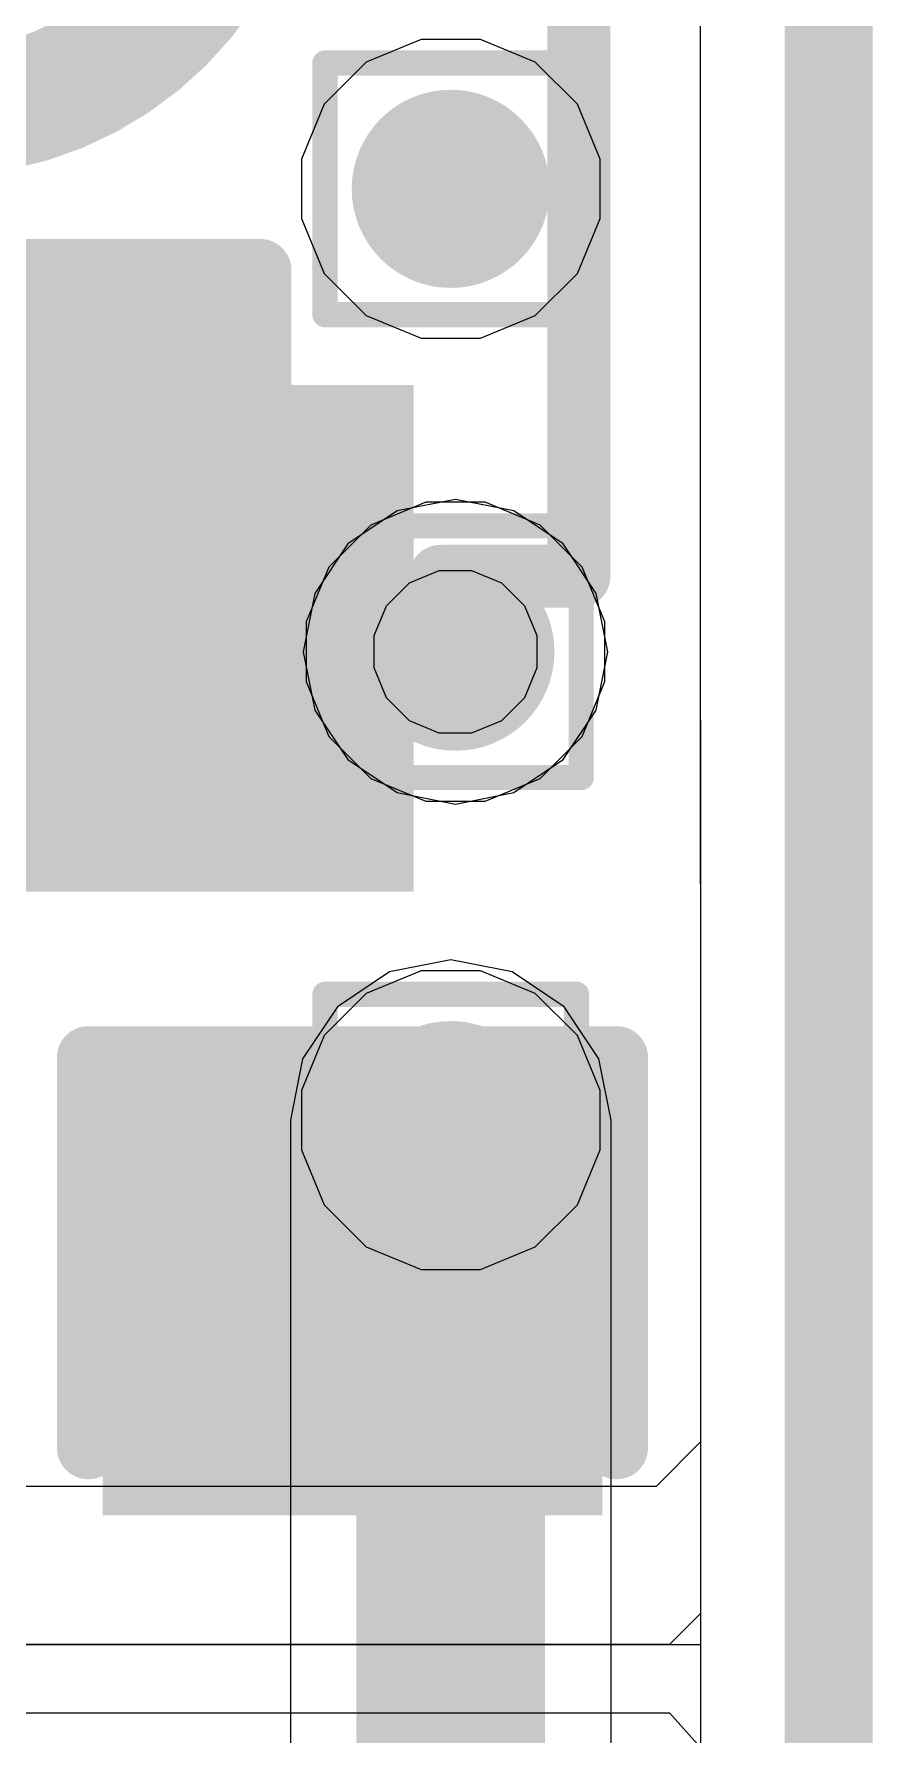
# Model space of a CAD drawing. Header units: inches. Extents: x -6 to 283, y -12 to 154.
# Drawn here: x 81.124 to 82.818, y -1.634 to 1.799 of the extents above; entities that cross this region are included whole.
import ezdxf

# ---------------------------------------------------------------- set-up
doc = ezdxf.new("R2010")
doc.units = ezdxf.units.IN
for name, color, linetype in [('Board Outline', 216, 'Continuous'), ('Bottom Layer', 5, 'Continuous'), ('Bottom Overlay', 54, 'Continuous'), ('Bottom Paste', 16, 'Continuous'), ('Bottom Solder', 6, 'Continuous'), ('Drill Drawing', 1, 'Continuous'), ('GND-1', 16, 'Continuous'), ('GND-2', 90, 'Continuous'), ('GND-3', 216, 'Continuous'), ('GND-4', 54, 'Continuous'), ('PWR-1', 156, 'Continuous'), ('PWR-2', 130, 'Continuous'), ('Signal L1', 76, 'Continuous'), ('Signal L2', 6, 'Continuous'), ('Top Layer', 1, 'Continuous'), ('Top Overlay', 2, 'Continuous'), ('Top Paste', 8, 'Continuous'), ('Top Solder', 216, 'Continuous'), ('Via Holes', 16, 'Continuous')]:
    doc.layers.add(name, color=color, linetype=linetype)

# ---------------------------------------------------------------- blocks, each defined once
blk = doc.blocks.new('B3U_1000P_64')
at = {"layer": 'Top Layer'}
blk.add_hatch(color=1, dxfattribs=at).paths.add_polyline_path([(-2.11, 0.86), (-1.29, 0.86), (-1.29, -0.86), (-2.11, -0.86)])
at = {"layer": 'Top Paste'}
blk.add_hatch(color=8, dxfattribs=at).paths.add_polyline_path([(-2.11, 0.86), (-1.29, 0.86), (-1.29, -0.86), (-2.11, -0.86)])
at = {"layer": 'Top Solder'}
blk.add_hatch(color=216, dxfattribs=at).paths.add_polyline_path([(-2.2116, 0.9616), (-1.1884, 0.9616), (-1.1884, -0.9616), (-2.2116, -0.9616)])
at = {"layer": 'Top Overlay'}
for points in [[(0.6411, 0, 0.254, 0.254, 1), (-0.6411, 0, 0.254, 0.254, 1)], [(-1.6065, -1.016, 0.0635, 0.0635, 1), (-1.5431, -1.016, 0.0635, 0.0635, 1)], [(-1.6065, -1.2954, 0.0635, 0.0635, 1), (-1.5431, -1.2954, 0.0635, 0.0635, 1)], [(-1.6065, -1.2954, 0.0635, 0.0635, 1), (-1.5431, -1.2954, 0.0635, 0.0635, 1)]]:
    blk.add_lwpolyline(points, format="xyseb", close=True, dxfattribs=at)
for points in [[(-1.5748, -1.016, 0.127, 0.127, 0), (-1.5748, -1.2954, 0.127, 0.127, 0)], [(-1.5748, -1.2954, 0.127, 0.127, 0), (1.5748, -1.2954, 0.127, 0.127, 0)]]:
    blk.add_lwpolyline(points, format="xyseb", dxfattribs=at)
blk = doc.blocks.new('R___0603_B_105')
at = {"layer": 'Bottom Layer'}
for points in [[(-1.143, -0.4445), (-1.143, 0.4445), (-0.381, 0.4445), (-0.381, -0.4445)], [(0.381, -0.4445), (0.381, 0.4445), (1.143, 0.4445), (1.143, -0.4445)]]:
    blk.add_hatch(color=5, dxfattribs=at).paths.add_polyline_path(points)
at = {"layer": 'Bottom Paste'}
for points in [[(-1.143, -0.4445), (-1.143, 0.4445), (-0.381, 0.4445), (-0.381, -0.4445)], [(0.381, -0.4445), (0.381, 0.4445), (1.143, 0.4445), (1.143, -0.4445)]]:
    blk.add_hatch(color=16, dxfattribs=at).paths.add_polyline_path(points)
at = {"layer": 'Bottom Solder'}
for points in [[(-1.2446, -0.5461), (-1.2446, 0.5461), (-0.2794, 0.5461), (-0.2794, -0.5461)], [(0.2794, -0.5461), (0.2794, 0.5461), (1.2446, 0.5461), (1.2446, -0.5461)]]:
    blk.add_hatch(color=6, dxfattribs=at).paths.add_polyline_path(points)
at = {"layer": 'Bottom Overlay'}
for points in [[(-1.2192, 0.5334, 0.127, 0.127, 0), (-1.2192, -0.5334, 0.127, 0.127, 0)], [(1.2192, 0.5334, 0.127, 0.127, 0), (-1.2192, 0.5334, 0.127, 0.127, 0)], [(1.2192, -0.5334, 0.127, 0.127, 0), (1.2192, 0.5334, 0.127, 0.127, 0)], [(1.2192, -0.5334, 0.127, 0.127, 0), (-1.2192, -0.5334, 0.127, 0.127, 0)]]:
    blk.add_lwpolyline(points, format="xyseb", dxfattribs=at)
for points in [[(-1.251, 0.5334, 0.0635, 0.0635, 1), (-1.1874, 0.5334, 0.0635, 0.0635, 1)], [(-1.251, 0.5334, 0.0635, 0.0635, 1), (-1.1874, 0.5334, 0.0635, 0.0635, 1)], [(1.1874, 0.5334, 0.0635, 0.0635, 1), (1.251, 0.5334, 0.0635, 0.0635, 1)], [(1.1874, 0.5334, 0.0635, 0.0635, 1), (1.251, 0.5334, 0.0635, 0.0635, 1)], [(-1.251, -0.5334, 0.0635, 0.0635, 1), (-1.1874, -0.5334, 0.0635, 0.0635, 1)], [(-1.251, -0.5334, 0.0635, 0.0635, 1), (-1.1874, -0.5334, 0.0635, 0.0635, 1)], [(1.1875, -0.5334, 0.0635, 0.0635, 1), (1.251, -0.5334, 0.0635, 0.0635, 1)], [(1.1875, -0.5334, 0.0635, 0.0635, 1), (1.251, -0.5334, 0.0635, 0.0635, 1)]]:
    blk.add_lwpolyline(points, format="xyseb", close=True, dxfattribs=at)
blk = doc.blocks.new('C___0603_B_293')
at = {"layer": 'Bottom Layer'}
for points in [[(-1.143, -0.4445), (-1.143, 0.4445), (-0.381, 0.4445), (-0.381, -0.4445)], [(0.381, -0.4445), (0.381, 0.4445), (1.143, 0.4445), (1.143, -0.4445)]]:
    blk.add_hatch(color=5, dxfattribs=at).paths.add_polyline_path(points)
at = {"layer": 'Bottom Paste'}
for points in [[(-1.143, -0.4445), (-1.143, 0.4445), (-0.381, 0.4445), (-0.381, -0.4445)], [(0.381, -0.4445), (0.381, 0.4445), (1.143, 0.4445), (1.143, -0.4445)]]:
    blk.add_hatch(color=16, dxfattribs=at).paths.add_polyline_path(points)
at = {"layer": 'Bottom Solder'}
for points in [[(-1.203, -0.5045), (-1.203, 0.5045), (-0.321, 0.5045), (-0.321, -0.5045)], [(0.321, -0.5045), (0.321, 0.5045), (1.203, 0.5045), (1.203, -0.5045)]]:
    blk.add_hatch(color=6, dxfattribs=at).paths.add_polyline_path(points)
at = {"layer": 'Bottom Overlay'}
for points in [[(-1.2446, 0.5334, 0.127, 0.127, 0), (-1.2446, -0.5334, 0.127, 0.127, 0)], [(-1.2446, 0.5334, 0.127, 0.127, 0), (-0.4572, 0.5334, 0.127, 0.127, 0)], [(0.4572, 0.5334, 0.127, 0.127, 0), (1.2446, 0.5334, 0.127, 0.127, 0)], [(1.2446, 0.5334, 0.127, 0.127, 0), (1.2446, -0.5334, 0.127, 0.127, 0)], [(-1.2446, -0.5334, 0.127, 0.127, 0), (-0.4572, -0.5334, 0.127, 0.127, 0)], [(0.4572, -0.5334, 0.127, 0.127, 0), (1.2446, -0.5334, 0.127, 0.127, 0)]]:
    blk.add_lwpolyline(points, format="xyseb", dxfattribs=at)
for points in [[(-1.2764, 0.5334, 0.0635, 0.0635, 1), (-1.2128, 0.5334, 0.0635, 0.0635, 1)], [(-1.2764, 0.5334, 0.0635, 0.0635, 1), (-1.2128, 0.5334, 0.0635, 0.0635, 1)], [(-0.4889, 0.5334, 0.0635, 0.0635, 1), (-0.4254, 0.5334, 0.0635, 0.0635, 1)], [(0.4255, 0.5334, 0.0635, 0.0635, 1), (0.489, 0.5334, 0.0635, 0.0635, 1)], [(1.2129, 0.5334, 0.0635, 0.0635, 1), (1.2764, 0.5334, 0.0635, 0.0635, 1)], [(1.2129, 0.5334, 0.0635, 0.0635, 1), (1.2764, 0.5334, 0.0635, 0.0635, 1)], [(-1.2764, -0.5334, 0.0635, 0.0635, 1), (-1.2128, -0.5334, 0.0635, 0.0635, 1)], [(-1.2764, -0.5334, 0.0635, 0.0635, 1), (-1.2128, -0.5334, 0.0635, 0.0635, 1)], [(-0.4889, -0.5334, 0.0635, 0.0635, 1), (-0.4254, -0.5334, 0.0635, 0.0635, 1)], [(0.4255, -0.5334, 0.0635, 0.0635, 1), (0.489, -0.5334, 0.0635, 0.0635, 1)], [(1.2129, -0.5334, 0.0635, 0.0635, 1), (1.2764, -0.5334, 0.0635, 0.0635, 1)], [(1.2129, -0.5334, 0.0635, 0.0635, 1), (1.2764, -0.5334, 0.0635, 0.0635, 1)]]:
    blk.add_lwpolyline(points, format="xyseb", close=True, dxfattribs=at)

msp = doc.modelspace()

# ---------------------------------------------------------------- hatches: boundary and pattern name
at = {"layer": 'Bottom Layer'}
h = msp.add_hatch(color=5, dxfattribs=at)
edge = h.paths.add_edge_path()
edge.add_arc((81.9653, 1.4861), 0.2, 0, 360)
h = msp.add_hatch(color=5, dxfattribs=at)
edge = h.paths.add_edge_path()
edge.add_arc((81.9748, 0.5519), 0.2, 0, 360)
h = msp.add_hatch(color=5, dxfattribs=at)
edge = h.paths.add_edge_path()
edge.add_arc((81.9653, -0.3935), 0.2, 0, 360)
at = {"layer": 'GND-1'}
h = msp.add_hatch(color=16, dxfattribs=at)
edge = h.paths.add_edge_path()
edge.add_arc((81.9653, 1.4861), 0.2, 0, 360)
h = msp.add_hatch(color=16, dxfattribs=at)
edge = h.paths.add_edge_path()
edge.add_arc((81.9748, 0.5519), 0.2, 0, 360)
h = msp.add_hatch(color=16, dxfattribs=at)
edge = h.paths.add_edge_path()
edge.add_arc((81.9653, -0.3935), 0.2, 0, 360)
at = {"layer": 'GND-2'}
h = msp.add_hatch(color=90, dxfattribs=at)
edge = h.paths.add_edge_path()
edge.add_arc((81.9653, 1.4861), 0.2, 0, 360)
h = msp.add_hatch(color=90, dxfattribs=at)
edge = h.paths.add_edge_path()
edge.add_arc((81.9748, 0.5519), 0.2, 0, 360)
h = msp.add_hatch(color=90, dxfattribs=at)
edge = h.paths.add_edge_path()
edge.add_arc((81.9653, -0.3935), 0.2, 0, 360)
at = {"layer": 'GND-3'}
h = msp.add_hatch(color=216, dxfattribs=at)
edge = h.paths.add_edge_path()
edge.add_arc((81.9653, 1.4861), 0.2, 0, 360)
h = msp.add_hatch(color=216, dxfattribs=at)
edge = h.paths.add_edge_path()
edge.add_arc((81.9748, 0.5519), 0.2, 0, 360)
h = msp.add_hatch(color=216, dxfattribs=at)
edge = h.paths.add_edge_path()
edge.add_arc((81.9653, -0.3935), 0.2, 0, 360)
at = {"layer": 'GND-4'}
h = msp.add_hatch(color=54, dxfattribs=at)
edge = h.paths.add_edge_path()
edge.add_arc((81.9653, 1.4861), 0.2, 0, 360)
h = msp.add_hatch(color=54, dxfattribs=at)
edge = h.paths.add_edge_path()
edge.add_arc((81.9748, 0.5519), 0.2, 0, 360)
h = msp.add_hatch(color=54, dxfattribs=at)
edge = h.paths.add_edge_path()
edge.add_arc((81.9653, -0.3935), 0.2, 0, 360)
at = {"layer": 'PWR-1'}
h = msp.add_hatch(color=156, dxfattribs=at)
edge = h.paths.add_edge_path()
edge.add_arc((81.9653, 1.4861), 0.2, 0, 360)
h = msp.add_hatch(color=156, dxfattribs=at)
edge = h.paths.add_edge_path()
edge.add_arc((81.9748, 0.5519), 0.2, 0, 360)
h = msp.add_hatch(color=156, dxfattribs=at)
edge = h.paths.add_edge_path()
edge.add_arc((81.9653, -0.3935), 0.2, 0, 360)
at = {"layer": 'PWR-2'}
h = msp.add_hatch(color=130, dxfattribs=at)
edge = h.paths.add_edge_path()
edge.add_arc((81.9653, 1.4861), 0.2, 0, 360)
h = msp.add_hatch(color=130, dxfattribs=at)
edge = h.paths.add_edge_path()
edge.add_arc((81.9748, 0.5519), 0.2, 0, 360)
h = msp.add_hatch(color=130, dxfattribs=at)
edge = h.paths.add_edge_path()
edge.add_arc((81.9653, -0.3935), 0.2, 0, 360)
at = {"layer": 'Signal L1'}
h = msp.add_hatch(color=76, dxfattribs=at)
edge = h.paths.add_edge_path()
edge.add_arc((81.9653, 1.4861), 0.2, 0, 360)
h = msp.add_hatch(color=76, dxfattribs=at)
edge = h.paths.add_edge_path()
edge.add_arc((81.9748, 0.5519), 0.2, 0, 360)
h = msp.add_hatch(color=76, dxfattribs=at)
edge = h.paths.add_edge_path()
edge.add_arc((81.9653, -0.3935), 0.2, 0, 360)
at = {"layer": 'Signal L2'}
h = msp.add_hatch(color=6, dxfattribs=at)
edge = h.paths.add_edge_path()
edge.add_arc((81.9653, 1.4861), 0.2, 0, 360)
h = msp.add_hatch(color=6, dxfattribs=at)
edge = h.paths.add_edge_path()
edge.add_arc((81.9748, 0.5519), 0.2, 0, 360)
h = msp.add_hatch(color=6, dxfattribs=at)
edge = h.paths.add_edge_path()
edge.add_arc((81.9653, -0.3935), 0.2, 0, 360)
at = {"layer": 'Top Layer'}
h = msp.add_hatch(color=1, dxfattribs=at)
edge = h.paths.add_edge_path()
edge.add_arc((81.9653, 1.4861), 0.2, 0, 360)
h = msp.add_hatch(color=1, dxfattribs=at)
edge = h.paths.add_edge_path()
edge.add_arc((81.9748, 0.5519), 0.2, 0, 360)
h = msp.add_hatch(color=1, dxfattribs=at)
edge = h.paths.add_edge_path()
edge.add_arc((81.9653, -0.3935), 0.2, 0, 360)
at = {"layer": 'Via Holes'}
h = msp.add_hatch(color=7, dxfattribs=at)
edge = h.paths.add_edge_path()
edge.add_arc((81.9653, 1.4861), 0.1, 0, 360)
h = msp.add_hatch(color=7, dxfattribs=at)
edge = h.paths.add_edge_path()
edge.add_arc((81.9748, 0.5519), 0.1, 0, 360)
h = msp.add_hatch(color=7, dxfattribs=at)
edge = h.paths.add_edge_path()
edge.add_arc((81.9653, -0.3935), 0.1, 0, 360)

# ---------------------------------------------------------------- linework, layer by layer
at = {"layer": 'Board Outline'}
msp.add_lwpolyline([(82.7279, 4.3644, 0.1778, 0.1778, 0), (82.7291, -4.3313, 0.1778, 0.1778, 0)], format="xyseb", dxfattribs=at)
at = {"layer": 'Bottom Layer'}
for p, q in [((82.4692, 2.5108), (82.4697, -1.3891)), ((81.9148, 0.8535), (81.804, 0.8076)), ((82.0348, 0.8535), (81.9148, 0.8535)), ((82.1457, 0.8076), (82.0348, 0.8535)), ((81.804, 0.8076), (81.7192, 0.7227)), ((82.2305, 0.7227), (82.1457, 0.8076)), ((81.7192, 0.7227), (81.6732, 0.6119)), ((82.2764, 0.6119), (82.2305, 0.7227)), ((81.8357, 0.6448), (81.8819, 0.691)), ((81.8819, 0.691), (81.9422, 0.716)), ((81.9422, 0.716), (82.0075, 0.716)), ((82.0075, 0.716), (82.0678, 0.691)), ((82.0678, 0.691), (82.114, 0.6448)), ((81.8107, 0.5845), (81.8357, 0.6448)), ((82.114, 0.6448), (82.139, 0.5845)), ((81.6732, 0.6119), (81.6732, 0.4919)), ((81.8107, 0.5192), (81.8107, 0.5845)), ((82.139, 0.5845), (82.139, 0.5192)), ((82.2764, 0.4919), (82.2764, 0.6119)), ((81.8357, 0.4589), (81.8107, 0.5192)), ((82.139, 0.5192), (82.114, 0.4589)), ((81.6732, 0.4919), (81.7192, 0.381)), ((82.2305, 0.381), (82.2764, 0.4919)), ((81.8819, 0.4127), (81.8357, 0.4589)), ((82.114, 0.4589), (82.0678, 0.4127)), ((81.9422, 0.3877), (81.8819, 0.4127)), ((82.0678, 0.4127), (82.0075, 0.3877)), ((81.7192, 0.381), (81.804, 0.2962)), ((82.0075, 0.3877), (81.9422, 0.3877)), ((82.1457, 0.2962), (82.2305, 0.381)), ((81.804, 0.2962), (81.9148, 0.2503)), ((82.0348, 0.2503), (82.1457, 0.2962)), ((81.9148, 0.2503), (82.0348, 0.2503)), ((82.4697, -1.3891), (82.4069, -1.452)), ((82.4069, -1.452), (75.6544, -1.452)), ((75.6544, -1.5894), (82.4069, -1.5894)), ((82.4069, -1.5894), (82.4069, -1.5894)), ((82.4069, -1.5894), (82.4698, -1.6596))]:
    msp.add_line(p, q, dxfattribs=at)
at = {"layer": 'Drill Drawing'}
for points in [[(81.7113, 1.7401, 0.0508, 0.0508, 0), (82.2193, 1.7401, 0.0508, 0.0508, 0)], [(81.7113, 1.2321, 0.0508, 0.0508, 0), (81.7113, 1.7401, 0.0508, 0.0508, 0)], [(82.2193, 1.2321, 0.0508, 0.0508, 0), (82.2193, 1.7401, 0.0508, 0.0508, 0)], [(81.7113, 1.2321, 0.0508, 0.0508, 0), (82.2193, 1.2321, 0.0508, 0.0508, 0)], [(81.7208, 0.8059, 0.0508, 0.0508, 0), (82.2288, 0.8059, 0.0508, 0.0508, 0)], [(81.7208, 0.2979, 0.0508, 0.0508, 0), (81.7208, 0.8059, 0.0508, 0.0508, 0)], [(82.2288, 0.2979, 0.0508, 0.0508, 0), (82.2288, 0.8059, 0.0508, 0.0508, 0)], [(81.7208, 0.2979, 0.0508, 0.0508, 0), (82.2288, 0.2979, 0.0508, 0.0508, 0)], [(81.7113, -0.1395, 0.0508, 0.0508, 0), (82.2193, -0.1395, 0.0508, 0.0508, 0)], [(81.7113, -0.6475, 0.0508, 0.0508, 0), (81.7113, -0.1395, 0.0508, 0.0508, 0)], [(82.2193, -0.6475, 0.0508, 0.0508, 0), (82.2193, -0.1395, 0.0508, 0.0508, 0)], [(81.7113, -0.6475, 0.0508, 0.0508, 0), (82.2193, -0.6475, 0.0508, 0.0508, 0)]]:
    msp.add_lwpolyline(points, format="xyseb", dxfattribs=at)
for points in [[(81.6986, 1.7401, 0.0254, 0.0254, 1), (81.724, 1.7401, 0.0254, 0.0254, 1)], [(81.6986, 1.7401, 0.0254, 0.0254, 1), (81.724, 1.7401, 0.0254, 0.0254, 1)], [(82.2066, 1.7401, 0.0254, 0.0254, 1), (82.232, 1.7401, 0.0254, 0.0254, 1)], [(82.2066, 1.7401, 0.0254, 0.0254, 1), (82.232, 1.7401, 0.0254, 0.0254, 1)], [(81.6986, 1.2321, 0.0254, 0.0254, 1), (81.724, 1.2321, 0.0254, 0.0254, 1)], [(81.6986, 1.2321, 0.0254, 0.0254, 1), (81.724, 1.2321, 0.0254, 0.0254, 1)], [(82.2066, 1.2321, 0.0254, 0.0254, 1), (82.232, 1.2321, 0.0254, 0.0254, 1)], [(82.2066, 1.2321, 0.0254, 0.0254, 1), (82.232, 1.2321, 0.0254, 0.0254, 1)], [(81.7081, 0.8059, 0.0254, 0.0254, 1), (81.7335, 0.8059, 0.0254, 0.0254, 1)], [(81.7081, 0.8059, 0.0254, 0.0254, 1), (81.7335, 0.8059, 0.0254, 0.0254, 1)], [(82.2161, 0.8059, 0.0254, 0.0254, 1), (82.2415, 0.8059, 0.0254, 0.0254, 1)], [(82.2161, 0.8059, 0.0254, 0.0254, 1), (82.2415, 0.8059, 0.0254, 0.0254, 1)], [(81.7081, 0.2979, 0.0254, 0.0254, 1), (81.7335, 0.2979, 0.0254, 0.0254, 1)], [(81.7081, 0.2979, 0.0254, 0.0254, 1), (81.7335, 0.2979, 0.0254, 0.0254, 1)], [(82.2161, 0.2979, 0.0254, 0.0254, 1), (82.2415, 0.2979, 0.0254, 0.0254, 1)], [(82.2161, 0.2979, 0.0254, 0.0254, 1), (82.2415, 0.2979, 0.0254, 0.0254, 1)], [(81.6986, -0.1395, 0.0254, 0.0254, 1), (81.724, -0.1395, 0.0254, 0.0254, 1)], [(81.6986, -0.1395, 0.0254, 0.0254, 1), (81.724, -0.1395, 0.0254, 0.0254, 1)], [(82.2066, -0.1395, 0.0254, 0.0254, 1), (82.232, -0.1395, 0.0254, 0.0254, 1)], [(82.2066, -0.1395, 0.0254, 0.0254, 1), (82.232, -0.1395, 0.0254, 0.0254, 1)], [(81.6986, -0.6475, 0.0254, 0.0254, 1), (81.724, -0.6475, 0.0254, 0.0254, 1)], [(81.6986, -0.6475, 0.0254, 0.0254, 1), (81.724, -0.6475, 0.0254, 0.0254, 1)], [(82.2066, -0.6475, 0.0254, 0.0254, 1), (82.232, -0.6475, 0.0254, 0.0254, 1)], [(82.2066, -0.6475, 0.0254, 0.0254, 1), (82.232, -0.6475, 0.0254, 0.0254, 1)]]:
    msp.add_lwpolyline(points, format="xyseb", close=True, dxfattribs=at)
at = {"layer": 'GND-1'}
for p, q in [((82.4689, 4.3642), (82.4701, -4.3313)), ((81.9053, 1.7877), (81.7945, 1.7418)), ((82.0253, 1.7877), (81.9053, 1.7877)), ((82.1361, 1.7418), (82.0253, 1.7877)), ((81.7945, 1.7418), (81.7096, 1.6569)), ((82.221, 1.6569), (82.1361, 1.7418)), ((81.7096, 1.6569), (81.6637, 1.5461)), ((82.2669, 1.5461), (82.221, 1.6569)), ((81.6637, 1.5461), (81.6637, 1.4261)), ((82.2669, 1.4261), (82.2669, 1.5461)), ((81.6637, 1.4261), (81.7096, 1.3152)), ((82.221, 1.3152), (82.2669, 1.4261)), ((81.7096, 1.3152), (81.7945, 1.2304)), ((82.1361, 1.2304), (82.221, 1.3152)), ((81.7945, 1.2304), (81.9053, 1.1845)), ((82.0253, 1.1845), (82.1361, 1.2304)), ((81.9053, 1.1845), (82.0253, 1.1845)), ((81.9053, -0.0919), (81.7945, -0.1378)), ((82.0253, -0.0919), (81.9053, -0.0919)), ((82.1361, -0.1378), (82.0253, -0.0919)), ((81.7945, -0.1378), (81.7096, -0.2227)), ((82.221, -0.2227), (82.1361, -0.1378)), ((81.7096, -0.2227), (81.6637, -0.3335)), ((82.2669, -0.3335), (82.221, -0.2227)), ((81.6637, -0.3335), (81.6637, -0.4535)), ((82.2669, -0.4535), (82.2669, -0.3335)), ((81.6637, -0.4535), (81.7096, -0.5644)), ((82.221, -0.5644), (82.2669, -0.4535)), ((81.7096, -0.5644), (81.7945, -0.6492)), ((82.1361, -0.6492), (82.221, -0.5644)), ((81.7945, -0.6492), (81.9053, -0.6951)), ((82.0253, -0.6951), (82.1361, -0.6492)), ((81.9053, -0.6951), (82.0253, -0.6951))]:
    msp.add_line(p, q, dxfattribs=at)
at = {"layer": 'GND-2'}
for p, q in [((82.4689, 4.3642), (82.4701, -4.3313)), ((81.9053, 1.7877), (81.7945, 1.7418)), ((82.0253, 1.7877), (81.9053, 1.7877)), ((82.1361, 1.7418), (82.0253, 1.7877)), ((81.7945, 1.7418), (81.7096, 1.6569)), ((82.221, 1.6569), (82.1361, 1.7418)), ((81.7096, 1.6569), (81.6637, 1.5461)), ((82.2669, 1.5461), (82.221, 1.6569)), ((81.6637, 1.5461), (81.6637, 1.4261)), ((82.2669, 1.4261), (82.2669, 1.5461)), ((81.6637, 1.4261), (81.7096, 1.3152)), ((82.221, 1.3152), (82.2669, 1.4261)), ((81.7096, 1.3152), (81.7945, 1.2304)), ((82.1361, 1.2304), (82.221, 1.3152)), ((81.7945, 1.2304), (81.9053, 1.1845)), ((82.0253, 1.1845), (82.1361, 1.2304)), ((81.9053, 1.1845), (82.0253, 1.1845)), ((81.9053, -0.0919), (81.7945, -0.1378)), ((82.0253, -0.0919), (81.9053, -0.0919)), ((82.1361, -0.1378), (82.0253, -0.0919)), ((81.7945, -0.1378), (81.7096, -0.2227)), ((82.221, -0.2227), (82.1361, -0.1378)), ((81.7096, -0.2227), (81.6637, -0.3335)), ((82.2669, -0.3335), (82.221, -0.2227)), ((81.6637, -0.3335), (81.6637, -0.4535)), ((82.2669, -0.4535), (82.2669, -0.3335)), ((81.6637, -0.4535), (81.7096, -0.5644)), ((82.221, -0.5644), (82.2669, -0.4535)), ((81.7096, -0.5644), (81.7945, -0.6492)), ((82.1361, -0.6492), (82.221, -0.5644)), ((81.7945, -0.6492), (81.9053, -0.6951)), ((82.0253, -0.6951), (82.1361, -0.6492)), ((81.9053, -0.6951), (82.0253, -0.6951))]:
    msp.add_line(p, q, dxfattribs=at)
at = {"layer": 'GND-3'}
for p, q in [((82.4689, 4.3642), (82.4701, -4.3313)), ((81.9053, 1.7877), (81.7945, 1.7418)), ((82.0253, 1.7877), (81.9053, 1.7877)), ((82.1361, 1.7418), (82.0253, 1.7877)), ((81.7945, 1.7418), (81.7096, 1.6569)), ((82.221, 1.6569), (82.1361, 1.7418)), ((81.7096, 1.6569), (81.6637, 1.5461)), ((82.2669, 1.5461), (82.221, 1.6569)), ((81.6637, 1.5461), (81.6637, 1.4261)), ((82.2669, 1.4261), (82.2669, 1.5461)), ((81.6637, 1.4261), (81.7096, 1.3152)), ((82.221, 1.3152), (82.2669, 1.4261)), ((81.7096, 1.3152), (81.7945, 1.2304)), ((82.1361, 1.2304), (82.221, 1.3152)), ((81.7945, 1.2304), (81.9053, 1.1845)), ((82.0253, 1.1845), (82.1361, 1.2304)), ((81.9053, 1.1845), (82.0253, 1.1845)), ((81.9053, -0.0919), (81.7945, -0.1378)), ((82.0253, -0.0919), (81.9053, -0.0919)), ((82.1361, -0.1378), (82.0253, -0.0919)), ((81.7945, -0.1378), (81.7096, -0.2227)), ((82.221, -0.2227), (82.1361, -0.1378)), ((81.7096, -0.2227), (81.6637, -0.3335)), ((82.2669, -0.3335), (82.221, -0.2227)), ((81.6637, -0.3335), (81.6637, -0.4535)), ((82.2669, -0.4535), (82.2669, -0.3335)), ((81.6637, -0.4535), (81.7096, -0.5644)), ((82.221, -0.5644), (82.2669, -0.4535)), ((81.7096, -0.5644), (81.7945, -0.6492)), ((82.1361, -0.6492), (82.221, -0.5644)), ((81.7945, -0.6492), (81.9053, -0.6951)), ((82.0253, -0.6951), (82.1361, -0.6492)), ((81.9053, -0.6951), (82.0253, -0.6951))]:
    msp.add_line(p, q, dxfattribs=at)
at = {"layer": 'GND-4'}
for p, q in [((82.4689, 4.3642), (82.4701, -4.3313)), ((81.9053, 1.7877), (81.7945, 1.7418)), ((82.0253, 1.7877), (81.9053, 1.7877)), ((82.1361, 1.7418), (82.0253, 1.7877)), ((81.7945, 1.7418), (81.7096, 1.6569)), ((82.221, 1.6569), (82.1361, 1.7418)), ((81.7096, 1.6569), (81.6637, 1.5461)), ((82.2669, 1.5461), (82.221, 1.6569)), ((81.6637, 1.5461), (81.6637, 1.4261)), ((82.2669, 1.4261), (82.2669, 1.5461)), ((81.6637, 1.4261), (81.7096, 1.3152)), ((82.221, 1.3152), (82.2669, 1.4261)), ((81.7096, 1.3152), (81.7945, 1.2304)), ((82.1361, 1.2304), (82.221, 1.3152)), ((81.7945, 1.2304), (81.9053, 1.1845)), ((82.0253, 1.1845), (82.1361, 1.2304)), ((81.9053, 1.1845), (82.0253, 1.1845)), ((81.9053, -0.0919), (81.7945, -0.1378)), ((82.0253, -0.0919), (81.9053, -0.0919)), ((82.1361, -0.1378), (82.0253, -0.0919)), ((81.7945, -0.1378), (81.7096, -0.2227)), ((82.221, -0.2227), (82.1361, -0.1378)), ((81.7096, -0.2227), (81.6637, -0.3335)), ((82.2669, -0.3335), (82.221, -0.2227)), ((81.6637, -0.3335), (81.6637, -0.4535)), ((82.2669, -0.4535), (82.2669, -0.3335)), ((81.6637, -0.4535), (81.7096, -0.5644)), ((82.221, -0.5644), (82.2669, -0.4535)), ((81.7096, -0.5644), (81.7945, -0.6492)), ((82.1361, -0.6492), (82.221, -0.5644)), ((81.7945, -0.6492), (81.9053, -0.6951)), ((82.0253, -0.6951), (82.1361, -0.6492)), ((81.9053, -0.6951), (82.0253, -0.6951))]:
    msp.add_line(p, q, dxfattribs=at)
at = {"layer": 'PWR-2'}
for p, q in [((82.4689, 4.3642), (82.4697, -1.0428)), ((81.9748, 0.8594), (81.8572, 0.836)), ((82.0925, 0.836), (81.9748, 0.8594)), ((81.8572, 0.836), (81.7574, 0.7693)), ((82.1923, 0.7693), (82.0925, 0.836)), ((81.7574, 0.7693), (81.6907, 0.6696)), ((82.2589, 0.6696), (82.1923, 0.7693)), ((81.6907, 0.6696), (81.6673, 0.5519)), ((82.2823, 0.5519), (82.2589, 0.6696)), ((81.6673, 0.5519), (81.6907, 0.4342)), ((82.2589, 0.4342), (82.2823, 0.5519)), ((81.6907, 0.4342), (81.7574, 0.3344)), ((82.1923, 0.3344), (82.2589, 0.4342)), ((81.7574, 0.3344), (81.8572, 0.2678)), ((82.0925, 0.2678), (82.1923, 0.3344)), ((81.8572, 0.2678), (81.9748, 0.2444)), ((81.9748, 0.2444), (82.0925, 0.2678)), ((82.4697, -1.0428), (82.3799, -1.1327)), ((82.3799, -1.1327), (71.4149, -1.1326)), ((71.2958, -1.452), (82.4697, -1.452)), ((82.4697, -1.452), (82.4701, -4.3313))]:
    msp.add_line(p, q, dxfattribs=at)
at = {"layer": 'Signal L1'}
for p, q in [((82.4689, 4.3642), (82.4701, -4.3313)), ((81.9053, 1.7877), (81.7945, 1.7418)), ((82.0253, 1.7877), (81.9053, 1.7877)), ((82.1361, 1.7418), (82.0253, 1.7877)), ((81.7945, 1.7418), (81.7096, 1.6569)), ((82.221, 1.6569), (82.1361, 1.7418)), ((81.7096, 1.6569), (81.6637, 1.5461)), ((82.2669, 1.5461), (82.221, 1.6569)), ((81.6637, 1.5461), (81.6637, 1.4261)), ((82.2669, 1.4261), (82.2669, 1.5461)), ((81.6637, 1.4261), (81.7096, 1.3152)), ((82.221, 1.3152), (82.2669, 1.4261)), ((81.7096, 1.3152), (81.7945, 1.2304)), ((82.1361, 1.2304), (82.221, 1.3152)), ((81.7945, 1.2304), (81.9053, 1.1845)), ((82.0253, 1.1845), (82.1361, 1.2304)), ((81.9053, 1.1845), (82.0253, 1.1845)), ((81.9053, -0.0919), (81.7945, -0.1378)), ((82.0253, -0.0919), (81.9053, -0.0919)), ((82.1361, -0.1378), (82.0253, -0.0919)), ((81.7945, -0.1378), (81.7096, -0.2227)), ((82.221, -0.2227), (82.1361, -0.1378)), ((81.7096, -0.2227), (81.6637, -0.3335)), ((82.2669, -0.3335), (82.221, -0.2227)), ((81.6637, -0.3335), (81.6637, -0.4535)), ((82.2669, -0.4535), (82.2669, -0.3335)), ((81.6637, -0.4535), (81.7096, -0.5644)), ((82.221, -0.5644), (82.2669, -0.4535)), ((81.7096, -0.5644), (81.7945, -0.6492)), ((82.1361, -0.6492), (82.221, -0.5644)), ((81.7945, -0.6492), (81.9053, -0.6951)), ((82.0253, -0.6951), (82.1361, -0.6492)), ((81.9053, -0.6951), (82.0253, -0.6951))]:
    msp.add_line(p, q, dxfattribs=at)
at = {"layer": 'Signal L2'}
for p, q in [((82.4689, 4.3642), (82.4701, -4.3313)), ((81.9053, 1.7877), (81.7945, 1.7418)), ((82.0253, 1.7877), (81.9053, 1.7877)), ((82.1361, 1.7418), (82.0253, 1.7877)), ((81.7945, 1.7418), (81.7096, 1.6569)), ((82.221, 1.6569), (82.1361, 1.7418)), ((81.7096, 1.6569), (81.6637, 1.5461)), ((82.2669, 1.5461), (82.221, 1.6569)), ((81.6637, 1.5461), (81.6637, 1.4261)), ((82.2669, 1.4261), (82.2669, 1.5461)), ((81.6637, 1.4261), (81.7096, 1.3152)), ((82.221, 1.3152), (82.2669, 1.4261)), ((81.7096, 1.3152), (81.7945, 1.2304)), ((82.1361, 1.2304), (82.221, 1.3152)), ((81.7945, 1.2304), (81.9053, 1.1845)), ((82.0253, 1.1845), (82.1361, 1.2304)), ((81.9053, 1.1845), (82.0253, 1.1845)), ((81.8414, -0.0944), (81.7364, -0.1646)), ((81.9653, -0.0698), (81.8414, -0.0944)), ((82.0892, -0.0944), (81.9653, -0.0698)), ((82.1942, -0.1646), (82.0892, -0.0944)), ((81.7364, -0.1646), (81.6662, -0.2696)), ((82.2644, -0.2696), (82.1942, -0.1646)), ((81.6662, -0.2696), (81.6416, -0.3935)), ((82.289, -0.3935), (82.2644, -0.2696)), ((81.6416, -0.3935), (81.6416, -5.0659)), ((82.289, -4.9929), (82.289, -0.3935))]:
    msp.add_line(p, q, dxfattribs=at)
msp.add_lwpolyline([(81.9653, -5.071, 0.381, 0.381, 0), (81.9653, -0.3935, 0.381, 0.381, 0)], format="xyseb", dxfattribs=at)
msp.add_lwpolyline([(81.8701, -0.3935, 0.1905, 0.1905, 1), (82.0606, -0.3935, 0.1905, 0.1905, 1)], format="xyseb", close=True, dxfattribs=at)
at = {"layer": 'Top Layer'}
for p, q in [((82.4689, 4.3642), (82.4701, -4.3313)), ((81.9053, 1.7877), (81.7945, 1.7418)), ((82.0253, 1.7877), (81.9053, 1.7877)), ((82.1361, 1.7418), (82.0253, 1.7877)), ((81.7945, 1.7418), (81.7096, 1.6569)), ((82.221, 1.6569), (82.1361, 1.7418)), ((81.7096, 1.6569), (81.6637, 1.5461)), ((82.2669, 1.5461), (82.221, 1.6569)), ((81.6637, 1.5461), (81.6637, 1.4261)), ((82.2669, 1.4261), (82.2669, 1.5461)), ((81.6637, 1.4261), (81.7096, 1.3152)), ((82.221, 1.3152), (82.2669, 1.4261)), ((81.7096, 1.3152), (81.7945, 1.2304)), ((82.1361, 1.2304), (82.221, 1.3152)), ((81.7945, 1.2304), (81.9053, 1.1845)), ((82.0253, 1.1845), (82.1361, 1.2304)), ((81.9053, 1.1845), (82.0253, 1.1845)), ((81.9053, -0.0919), (81.7945, -0.1378)), ((82.0253, -0.0919), (81.9053, -0.0919)), ((82.1361, -0.1378), (82.0253, -0.0919)), ((81.7945, -0.1378), (81.7096, -0.2227)), ((82.221, -0.2227), (82.1361, -0.1378)), ((81.7096, -0.2227), (81.6637, -0.3335)), ((82.2669, -0.3335), (82.221, -0.2227)), ((81.6637, -0.3335), (81.6637, -0.4535)), ((82.2669, -0.4535), (82.2669, -0.3335)), ((81.6637, -0.4535), (81.7096, -0.5644)), ((82.221, -0.5644), (82.2669, -0.4535)), ((81.7096, -0.5644), (81.7945, -0.6492)), ((82.1361, -0.6492), (82.221, -0.5644)), ((81.7945, -0.6492), (81.9053, -0.6951)), ((82.0253, -0.6951), (82.1361, -0.6492)), ((81.9053, -0.6951), (82.0253, -0.6951))]:
    msp.add_line(p, q, dxfattribs=at)
msp.add_lwpolyline([(80.9557, 0.5519, 0.254, 0.254, 0), (81.9748, 0.5519, 0.254, 0.254, 0)], format="xyseb", dxfattribs=at)
msp.add_lwpolyline([(81.9113, 0.5519, 0.127, 0.127, 1), (82.0383, 0.5519, 0.127, 0.127, 1)], format="xyseb", close=True, dxfattribs=at)

# ---------------------------------------------------------------- block references
for name, p, rotation in [('B3U_1000P_64', (80.9287, 2.2789), 90), ('R___0603_B_105', (80.361, 0.7881), 180), ('C___0603_B_293', (81.7669, -1.5121), 90)]:
    msp.add_blockref(name, p, dxfattribs=dict(rotation=rotation))

doc.saveas('drawing.dxf')
